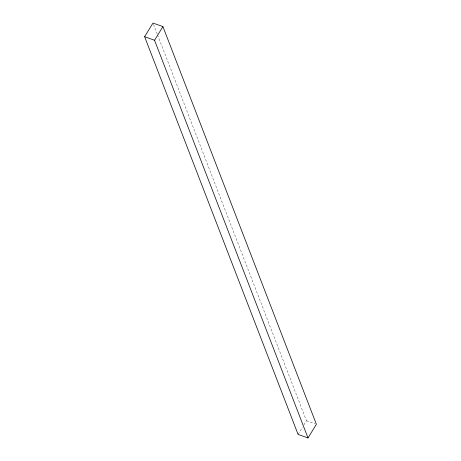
<?xml version="1.0" encoding="UTF-8"?>
<svg xmlns="http://www.w3.org/2000/svg" width="461" height="461" viewBox="0 0 461 461"><rect width="100%" height="100%" fill="white"/><g stroke="black" fill="none" stroke-linecap="round" stroke-linejoin="round"><path stroke-width="0.35" stroke-dasharray="2.31 1.73" d="M298.077 434.406L302.445 427.284M303.897 424.904L306.45 420.749L157.656 35.14M306.45 420.749L315.059 423.82M153.507 24.393L157.397 34.471"/><path stroke-width="0.69" d="M144.616 36.707L152.989 23.05L162.923 26.594L316.384 424.293L308.011 437.95L298.077 434.406L144.616 36.707L154.55 40.251L308.011 437.95M154.55 40.251L162.923 26.594"/></g></svg>
